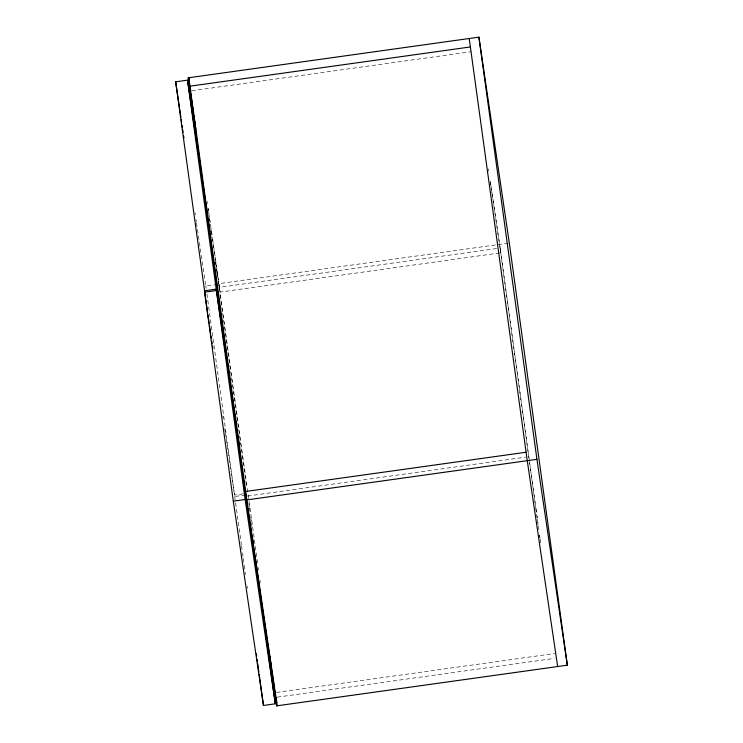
<?xml version="1.0" encoding="UTF-8"?>
<svg xmlns="http://www.w3.org/2000/svg" width="743" height="743" viewBox="0 0 743 743"><rect width="100%" height="100%" fill="white"/><g stroke="black" fill="none" stroke-linecap="round" stroke-linejoin="round"><path stroke-width="0.56" stroke-dasharray="3.71 2.79" d="M191.815 90.767L471.09 51.704M508.24 243.165L218.665 283.677L218.331 281.393M199.384 242.487L205.83 286.101L216.594 284.597M496.63 248.543L219.129 287.374L219.919 293.113M499.64 252.973L220.365 292.045L212.433 238.289M243.165 493.872L234.547 495.079L206.777 292.993M227.265 445.726L234.742 496.482L245.506 494.977M247.521 496.055L525.645 457.14M276.517 692.42L554.64 653.506M277.223 697.166L554.194 658.419M488.476 168.884L488.81 171.178M490.334 181.468L490.844 184.896M491.012 186.047L499.621 244.373L537.31 518.549M490.315 181.905L491.16 187.626M491.327 188.768L492.005 193.347M492.172 194.49L500.782 252.815M207.046 201.26L207.381 203.545M208.059 208.124L208.402 210.408M208.569 211.551L209.415 217.272M209.582 218.414L210.26 222.984M210.427 224.135L211.272 229.847M211.439 230.989L257.607 562.999M208.04 208.56L208.374 210.845M209.052 215.424L209.387 217.708M209.563 218.851L210.232 223.429M210.91 227.999L211.244 230.284M211.421 231.435L212.257 237.147M215.461 261.945L215.795 264.239M216.473 268.808L216.807 271.102M216.984 272.244L217.653 276.814M215.442 262.39L215.776 264.675M216.454 269.245L216.789 271.539M216.956 272.681L217.634 277.25M218.312 281.829L218.646 284.114M218.813 285.256L219.687 291.172M194.982 212.656L195.325 214.95M195.994 219.538L196.338 221.832M196.505 222.984L199.217 241.345M222.854 415.885L223.216 418.439M224.72 428.516L225.25 432.212M225.398 433.104L227.117 444.843M537.393 519.181L538.183 524.92M538.341 526.063L538.972 530.66M539.604 535.248L539.994 538.053M540.152 539.204L540.774 543.792M500.085 248.069L535.749 507.534M535.907 508.686L536.697 514.425M536.855 515.577L537.17 517.871M537.802 522.459L538.118 524.762M539.529 535.09L539.845 537.393M258.174 567.438L258.555 569.89M259.976 580.227L260.291 582.521M220.077 294.265L246.657 487.306M248.868 503.373L249.342 506.819M249.499 507.971L250.131 512.559M250.688 516.998L251.951 526.183M205.83 286.101L206.145 288.395M234.742 496.482L241.373 544.712M241.531 545.854L242.32 551.594M242.478 552.746L243.11 557.343M243.267 558.485L244.057 564.225M244.215 565.377L245.004 571.116M245.162 572.268L245.478 574.562M247.057 586.041L247.373 588.345"/><path stroke-width="1.11" d="M188.267 77.811L478.91 37.15L509.308 243.017L567.336 665.189L276.693 705.85L246.295 499.983L188.267 77.811L191.982 102.971M207.631 312.859L175.664 81.823L187.505 80.16L207.668 216.733M470.384 46.948L189.428 86.253L193.486 113.707M190.134 91.008L190.672 90.934M204.381 290.792L216.222 289.138L236.59 427.114M526.09 452.236L245.134 491.541L275.532 697.408L276.071 697.333M245.84 496.287L246.379 496.213L246.091 494.318M233.302 501.172L245.144 499.519L275.309 703.797L263.468 705.46L233.302 501.172L204.576 292.203L216.417 290.541L245.144 499.519M246.295 499.983L536.938 459.323L567.336 665.189M274.836 692.652L275.374 692.578M557.649 666.545L527.251 460.679L469.223 38.506M189.149 80.021L188.806 77.736L246.834 499.909L277.232 705.776M190.31 88.473L190.645 90.757M192.326 105.265L193.505 113.27M193.839 115.555L194.35 118.982M194.685 121.276L195.028 123.561M196.208 131.567L196.542 133.851M193.821 115.992L194.332 119.428M194.666 121.713L195 123.997M195.344 126.282L195.846 129.719M196.189 132.003L196.523 134.288M208.012 219.027L208.346 221.321M208.69 223.624L209.192 227.061M209.535 229.355L209.87 231.649M210.38 235.094L210.724 237.388M236.906 429.148L237.435 432.853M237.751 434.887L238.113 437.441M238.447 439.735L238.958 443.181M239.274 445.215L239.636 447.769M175.664 81.823L179.388 107.066M179.732 109.36L180.911 117.394M181.255 119.688L181.589 121.991M182.1 125.428L182.444 127.722M182.778 130.025L183.122 132.319M183.623 135.755L183.967 138.059M207.947 314.893L209.154 323.186M209.47 325.22L210.678 333.514M211.021 335.808L211.356 338.111M211.839 341.288L212.201 343.842M212.544 346.145L212.879 348.439M478.91 37.15L536.938 459.323M276.507 700.5L276.795 702.609M268.994 650.171L269.384 652.633M269.783 655.92L270.099 658.214M270.415 660.508L271.585 668.7M271.836 670.845L276.693 705.85M252.741 539.604L253.057 541.907M254.162 549.941L254.477 552.235M254.951 555.68L255.267 557.974M255.583 560.278L255.898 562.572M256.214 564.866L256.688 568.311M257.004 570.605L275.309 703.797M187.505 80.16L216.222 289.138M256.363 653.784L256.679 656.088M257.152 659.533L257.468 661.827M257.784 664.121L258.889 672.164M259.205 674.458L263.468 705.46"/></g></svg>
